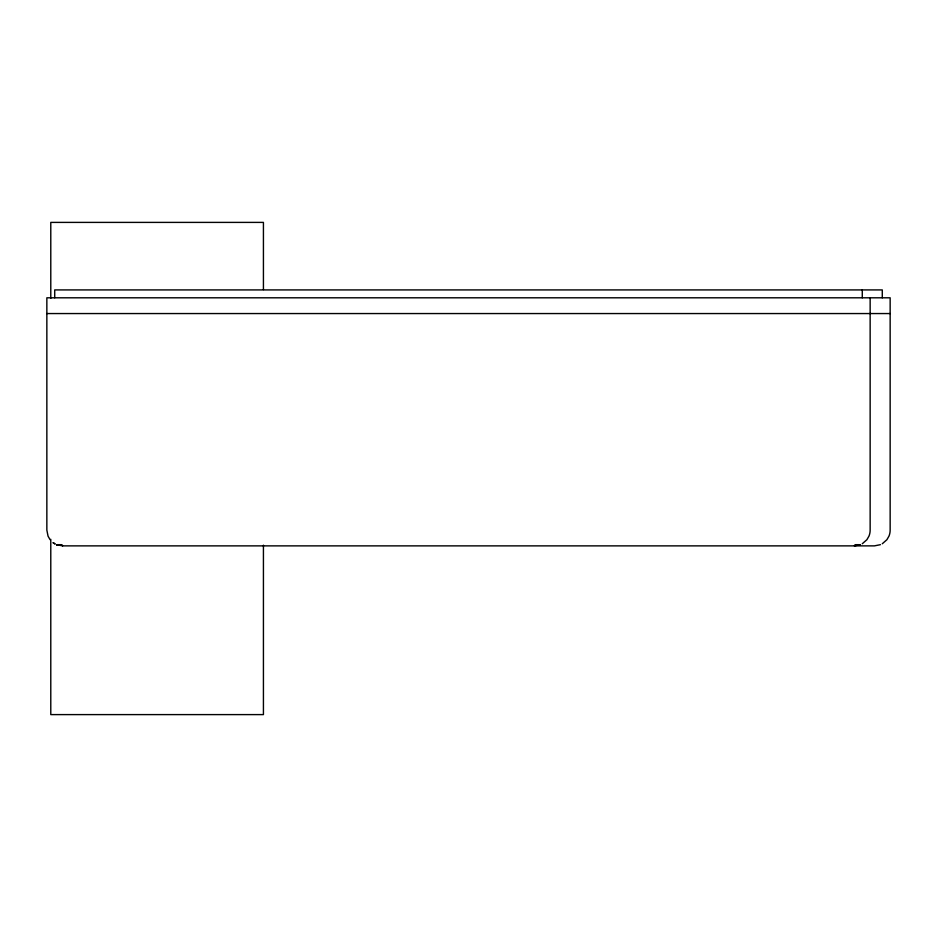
<?xml version="1.0" encoding="UTF-8"?>
<svg xmlns="http://www.w3.org/2000/svg" width="937" height="937" viewBox="0 0 937 937"><rect width="100%" height="100%" fill="white"/><g stroke="black" fill="none" stroke-linecap="round" stroke-linejoin="round"><path stroke-width="1.41" d="M854.849 545.193L860.389 544.678L854.392 545.873L855.575 544.678L859.405 544.678L858.198 545.193M58.574 545.193L56.829 544.678L61.42 544.678L62.603 545.873L874.397 545.873L880.429 544.678M58.34 544.678L62.158 545.193M856.547 545.193L857.238 544.678M862.274 543.765L866.889 539.712L868.95 536.151A14.723 13.598 -90 0 0 870.145 530.119L870.145 297.802M882.279 543.765L886.894 539.712L888.955 536.151A14.723 13.598 -90 0 0 890.15 530.119L890.15 297.802L46.85 297.802L46.85 530.119L48.045 536.151L50.106 539.712M856.933 545.193L857.742 544.678M857.296 545.193L858.222 544.678M857.624 545.193L858.655 544.678M857.929 545.193L859.053 544.678M46.85 313.555L890.15 313.555M62.603 545.873L56.607 544.678L58.223 545.193M56.829 544.678L58.375 545.193L57.286 544.678M56.607 544.678L58.047 545.193M57.028 544.678L58.375 545.193M54.721 543.765L53.011 542.617L55.213 544.01M58.773 544.678L59.699 545.193M59.254 544.678L60.062 545.193M59.757 544.678L60.448 545.193M882.279 297.802L882.279 289.92L54.721 289.92L54.721 297.802M862.274 289.92L862.274 297.802M263.426 289.58L263.426 222.397L50.785 222.397L50.785 298.341M263.426 545.182L263.426 714.603L50.785 714.603L50.785 539.337M860.307 544.678L858.878 545.193L860.307 544.678"/></g></svg>
